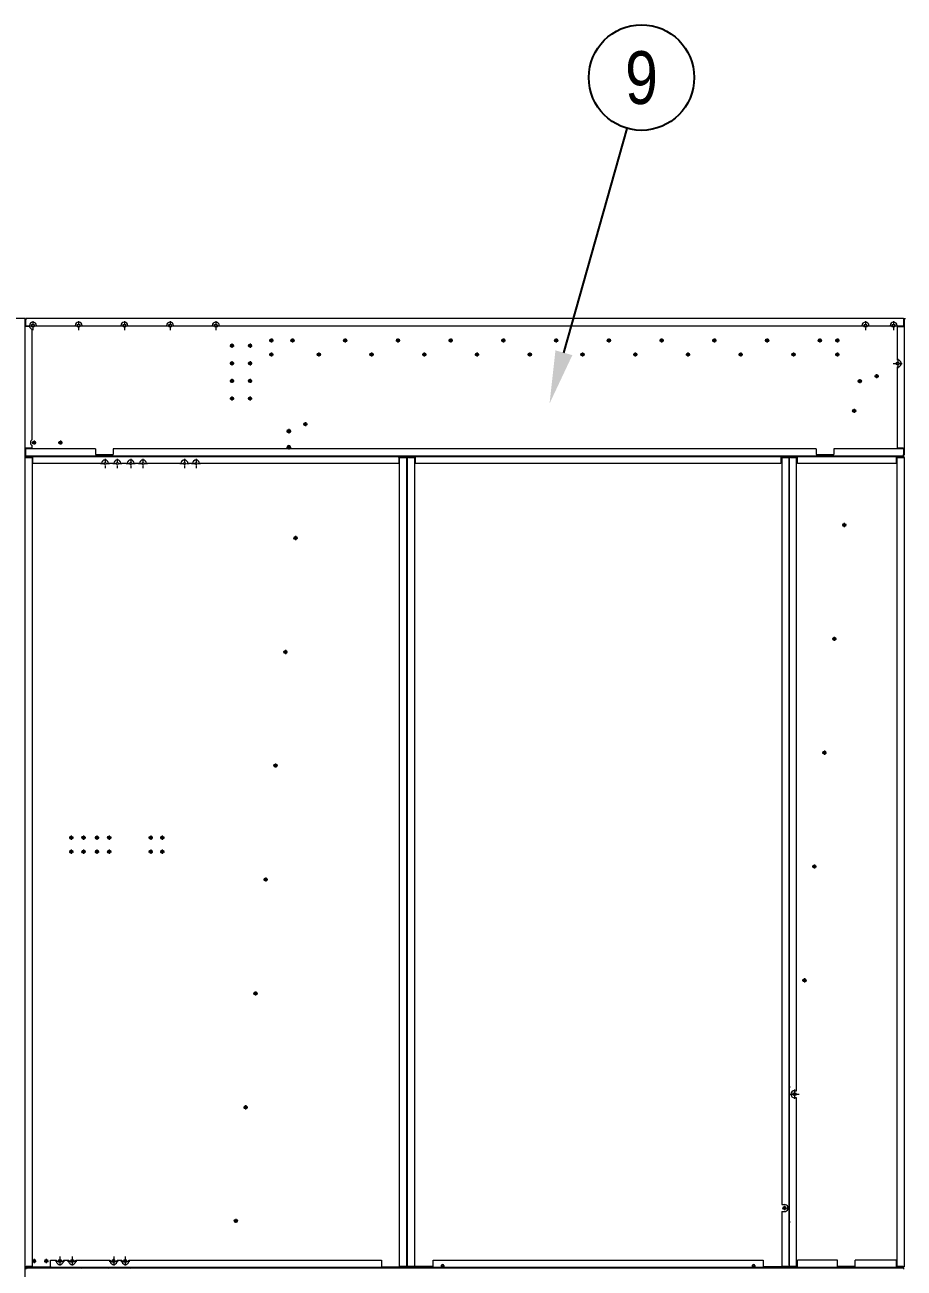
# Model space of a CAD drawing. Header units: millimetres. Extents: x -17070 to 42971, y -291348 to 40590.
# Drawn here: x 24155 to 26657, y 27877 to 31413 of the extents above; entities that cross this region are included whole.
import ezdxf
from ezdxf.enums import TextEntityAlignment as Align

# ---------------------------------------------------------------- set-up
doc = ezdxf.new("R2010")
doc.units = ezdxf.units.MM
doc.linetypes.add('DASHDOT', pattern=[18.5, 12, -3, 0.5, -3])
doc.layers.add('냉각탑_dim', color=1, linetype='Continuous')
doc.layers.add('냉각탑_text', color=3, linetype='Continuous')
doc.styles.get("Standard").update_dxf_attribs({"font": 'arial.ttf'})

# ---------------------------------------------------------------- blocks, each defined once
blk = doc.blocks.new('1')
at = {"color": 7, "lineweight": 20, "ltscale": 0.0425}
for p, q in [((24156.5, 30575.3), (24158.2, 30575.3)), ((24156.5, 30574.4), (24158.2, 30574.4)), ((26656.5, 30575.3), (26654.8, 30575.3)), ((26656.5, 30574.4), (26654.8, 30574.4)), ((24156.5, 30190.2), (24158.2, 30190.2)), ((24156.5, 30189.3), (24158.2, 30189.3)), ((26656.5, 30190.2), (26654.8, 30190.2)), ((26656.5, 30189.3), (26654.8, 30189.3))]:
    blk.add_line(p, q, dxfattribs=at)
at = {"color": 7, "lineweight": 20, "ltscale": 0.0225}
for p, q in [((24156.5, 30574.4), (24156.5, 30575.3)), ((26656.5, 30574.4), (26656.5, 30575.3)), ((24156.5, 30190.2), (24156.5, 30189.3)), ((24159.3, 30183.7), (24159.3, 30182.8)), ((25238.7, 30183.7), (25238.7, 30182.8)), ((25243.5, 30182.8), (25243.5, 30183.7)), ((26328.5, 30182.8), (26328.5, 30183.7)), ((26330.5, 30182.8), (26330.5, 30183.7)), ((26656.5, 30190.2), (26656.5, 30189.3)), ((26656.5, 30182.8), (26656.5, 30183.7)), ((24159.3, 27880.9), (24159.3, 27881.8)), ((25238.7, 27880.9), (25238.7, 27881.8)), ((25243.5, 27881.8), (25243.5, 27880.9)), ((26328.5, 27881.8), (26328.5, 27880.9)), ((26330.5, 27881.8), (26330.5, 27880.9)), ((26656.5, 27881.8), (26656.5, 27880.9))]:
    blk.add_line(p, q, dxfattribs=at)
at = {"color": 7, "lineweight": 20, "ltscale": 0.4775}
for p, q in [((24156.5, 30555.3), (24156.5, 30574.4)), ((26656.5, 30574.4), (26656.5, 30555.3)), ((24156.5, 30190.2), (24156.5, 30209.3)), ((26656.5, 30209.3), (26656.5, 30190.2))]:
    blk.add_line(p, q, dxfattribs=at)
at = {"color": 7, "lineweight": 20}
for p, q in [((24156.5, 30209.3), (24156.5, 30555.3)), ((26654.8, 30577.3), (24158.2, 30577.3)), ((24188.5, 30557.3), (24298.5, 30557.3)), ((24318.5, 30557.3), (24428.5, 30557.3)), ((24448.5, 30557.3), (24558.5, 30557.3)), ((24578.5, 30557.3), (24688.5, 30557.3)), ((24708.5, 30557.3), (26536.5, 30557.3)), ((26556.5, 30557.3), (26616.5, 30557.3)), ((26636.5, 30555.3), (26636.5, 30459.6)), ((26656.5, 30555.3), (26656.5, 30209.3)), ((24176.5, 30233.5), (24176.5, 30547.5)), ((26636.5, 30440), (26636.5, 30209.3)), ((24356.5, 30207.3), (24158.2, 30207.3)), ((26406.5, 30207.3), (24406.5, 30207.3)), ((26654.8, 30207.3), (26456.5, 30207.3)), ((24156.4, 30185.3), (24178.5, 30185.3)), ((24178.5, 30183.7), (24156.4, 30183.7)), ((24156.5, 27881.8), (24156.5, 30182.8)), ((24158.2, 30187.3), (26654.8, 30187.3)), ((24176.5, 30182.8), (24176.5, 27881.8)), ((24178.5, 30185.3), (25219.5, 30185.3)), ((24373.5, 30165.3), (24178.5, 30165.3)), ((24356.5, 30190.7), (24406.5, 30190.7)), ((24599.5, 30165.3), (24501.5, 30165.3)), ((25219.5, 30165.3), (24652.5, 30165.3)), ((25219.5, 30185.3), (25241.6, 30185.3)), ((25241.6, 30183.7), (25219.5, 30183.7)), ((25221.5, 27881.8), (25221.5, 30182.8)), ((25241.5, 30182.8), (25241.5, 27881.8)), ((25243.5, 27881.8), (25243.5, 30182.8)), ((25244.6, 30185.3), (26327.4, 30185.3)), ((25266.6, 30182.5), (25244.6, 30182.5)), ((25263.5, 30182.8), (25263.5, 27881.8)), ((26305.4, 30165.3), (25266.6, 30165.3)), ((26305.4, 30182.5), (26327.4, 30182.5)), ((26308.5, 30182.8), (26308.5, 28058)), ((26328.5, 30182.8), (26328.5, 27881.8)), ((26330.5, 27881.8), (26330.5, 30182.8)), ((26331.6, 30185.3), (26655.4, 30185.3)), ((26353.6, 30182.5), (26331.6, 30182.5)), ((26350.5, 28381.7), (26350.5, 30182.8)), ((26633.4, 30165.3), (26353.6, 30165.3)), ((26406.5, 30190.7), (26456.5, 30190.7)), ((26633.4, 30182.5), (26655.4, 30182.5)), ((26636.5, 27881.8), (26636.5, 30182.8)), ((26656.5, 30182.8), (26656.5, 27881.8)), ((26330.5, 28394.8), (26328.5, 28371.9)), ((26350.5, 27881.8), (26350.5, 28361.7)), ((26308.5, 28038), (26308.5, 27881.8)), ((26330.5, 28010.4), (26328.5, 27987.5)), ((24300, 27899.3), (24398.4, 27899.3)), ((24451, 27899.3), (25169.6, 27899.3)), ((25316.6, 27899.3), (26255.4, 27899.3)), ((26467.4, 27899.3), (26353.6, 27899.3)), ((26633.4, 27899.3), (26517.4, 27899.3)), ((24156.4, 27880.9), (24228.4, 27880.9)), ((24228.4, 27879.3), (24156.4, 27879.3)), ((26654.8, 27877.3), (24158.2, 27877.3)), ((25169.6, 27879.3), (24228.4, 27879.3)), ((25169.6, 27880.9), (25241.6, 27880.9)), ((25241.6, 27879.3), (25169.6, 27879.3)), ((25316.6, 27882.1), (25244.6, 27882.1)), ((26327.4, 27879.3), (25244.6, 27879.3)), ((26255.4, 27882.1), (26327.4, 27882.1)), ((26353.6, 27882.1), (26331.6, 27882.1)), ((26655.4, 27879.3), (26331.6, 27879.3)), ((26517.4, 27882.1), (26467.4, 27882.1)), ((26633.4, 27882.1), (26655.4, 27882.1))]:
    blk.add_line(p, q, dxfattribs=at)
at = {"color": 7, "lineweight": 20, "ltscale": 0.085}
for p, q in [((24159.9, 30555.3), (24156.5, 30555.3)), ((24158.2, 30577.3), (24158.2, 30573.9)), ((26653.1, 30555.3), (26656.5, 30555.3)), ((26654.8, 30577.3), (26654.8, 30573.9)), ((24159.9, 30209.3), (24156.5, 30209.3)), ((26653.1, 30209.3), (26656.5, 30209.3)), ((24158.2, 30187.3), (24158.2, 30190.7)), ((26654.8, 30187.3), (26654.8, 30190.7)), ((24158.2, 27877.3), (24158.2, 27873.9)), ((26654.8, 27877.3), (26654.8, 27873.9))]:
    blk.add_line(p, q, dxfattribs=at)
at = {"color": 7, "lineweight": 20, "ltscale": 0.00769}
for p, q in [((24156.5, 30555.3), (24156.8, 30555.3)), ((26656.5, 30555.3), (26656.2, 30555.3))]:
    blk.add_line(p, q, dxfattribs=at)
at = {"color": 7, "lineweight": 20, "ltscale": 0.014477}
blk.add_line((24158.2, 30576.2), (24157.9, 30576.6), dxfattribs=at)
at = {"color": 7, "lineweight": 20, "ltscale": 0.415}
for p, q in [((24158.2, 30557.3), (24158.2, 30573.9)), ((26636.5, 30555.3), (26653.1, 30555.3)), ((26654.8, 30573.9), (26654.8, 30557.3)), ((24158.2, 30190.7), (24158.2, 30207.3)), ((24176.5, 30209.3), (24159.9, 30209.3)), ((24356.5, 30207.3), (24356.5, 30190.7)), ((24406.5, 30207.3), (24406.5, 30190.7)), ((26406.5, 30207.3), (26406.5, 30190.7)), ((26456.5, 30207.3), (26456.5, 30190.7)), ((26653.1, 30209.3), (26636.5, 30209.3)), ((26654.8, 30207.3), (26654.8, 30190.7))]:
    blk.add_line(p, q, dxfattribs=at)
at = {"color": 7, "lineweight": 20, "ltscale": 0.2575}
blk.add_line((24158.2, 30557.3), (24168.5, 30557.3), dxfattribs=at)
at = {"color": 7, "lineweight": 20, "ltscale": 0.05}
for p, q in [((24158.5, 30557.3), (24158.5, 30555.3)), ((26654.5, 30555.3), (26654.5, 30557.3)), ((24156.5, 30209.3), (24158.5, 30209.3)), ((24158.5, 30209.3), (24158.5, 30207.3)), ((26656.5, 30209.3), (26654.5, 30209.3)), ((26654.5, 30207.3), (26654.5, 30209.3)), ((24161.9, 27879.3), (24161.9, 27877.3)), ((24315.3, 27879.3), (24315.3, 27877.3)), ((24455.9, 27879.3), (24455.9, 27877.3)), ((24506, 27877.3), (24506, 27879.3)), ((24595.1, 27877.3), (24595.1, 27879.3))]:
    blk.add_line(p, q, dxfattribs=at)
at = {"color": 7, "lineweight": 20, "ltscale": 0.220051}
blk.add_line((24168.7, 30555.3), (24159.9, 30555.3), dxfattribs=at)
at = {"color": 7, "linetype": 'DASHDOT', "lineweight": 20}
for p, q in [((24165.5, 30557.3), (24191.5, 30557.3)), ((24178.5, 30570.3), (24178.5, 30544.3)), ((24295.5, 30557.3), (24321.5, 30557.3)), ((24308.5, 30570.3), (24308.5, 30544.3)), ((24425.5, 30557.3), (24451.5, 30557.3)), ((24438.5, 30570.3), (24438.5, 30544.3)), ((24555.5, 30557.3), (24581.5, 30557.3)), ((24568.5, 30570.3), (24568.5, 30544.3)), ((24685.5, 30557.3), (24711.5, 30557.3)), ((24698.5, 30570.3), (24698.5, 30544.3)), ((26533.5, 30557.3), (26559.5, 30557.3)), ((26546.5, 30570.3), (26546.5, 30544.3)), ((26613.5, 30557.3), (26639.5, 30557.3)), ((26626.5, 30570.3), (26626.5, 30544.3)), ((26625.3, 30449.8), (26651.3, 30449.8)), ((26638.3, 30462.8), (26638.3, 30436.8)), ((24370.5, 30165.3), (24396.5, 30165.3)), ((24383.5, 30178.3), (24383.5, 30152.3)), ((24405.5, 30165.3), (24431.5, 30165.3)), ((24418.5, 30178.3), (24418.5, 30152.3)), ((24443.5, 30165.3), (24469.5, 30165.3)), ((24456.5, 30178.3), (24456.5, 30152.3)), ((24478.5, 30165.3), (24504.5, 30165.3)), ((24491.5, 30178.3), (24491.5, 30152.3)), ((24596.5, 30165.3), (24622.5, 30165.3)), ((24609.5, 30178.3), (24609.5, 30152.3)), ((24629.5, 30165.3), (24655.5, 30165.3)), ((24642.5, 30178.3), (24642.5, 30152.3)), ((26331.6, 28371.7), (26357.6, 28371.7)), ((26344.6, 28384.7), (26344.6, 28358.7)), ((24242.2, 27897.3), (24268.2, 27897.3)), ((24255.2, 27910.3), (24255.2, 27884.3)), ((24277.2, 27897.3), (24303.2, 27897.3)), ((24290.2, 27910.3), (24290.2, 27884.3)), ((24395.2, 27897.3), (24421.2, 27897.3)), ((24408.2, 27910.3), (24408.2, 27884.3)), ((24428.2, 27897.3), (24454.2, 27897.3)), ((24441.2, 27910.3), (24441.2, 27884.3))]:
    blk.add_line(p, q, dxfattribs=at)
at = {"color": 7, "lineweight": 20, "ltscale": 0.4575}
blk.add_line((26636.5, 30557.3), (26654.8, 30557.3), dxfattribs=at)
at = {"color": 7, "lineweight": 20, "ltscale": 0.132499}
blk.add_line((26654.8, 30577.3), (26660.1, 30577.3), dxfattribs=at)
at = {"color": 7, "linetype": 'DASHDOT', "lineweight": 20, "ltscale": 0.2925}
for p, q in [((24850.8, 30515.3), (24862.5, 30515.3)), ((24910.8, 30515.3), (24922.5, 30515.3)), ((25060.8, 30515.3), (25072.5, 30515.3)), ((25210.8, 30515.3), (25222.5, 30515.3)), ((25360.8, 30515.3), (25372.5, 30515.3)), ((25510.8, 30515.3), (25522.5, 30515.3)), ((25660.8, 30515.3), (25672.5, 30515.3)), ((25810.8, 30515.3), (25822.5, 30515.3)), ((25960.8, 30515.3), (25972.5, 30515.3)), ((26110.8, 30515.3), (26122.5, 30515.3)), ((26260.8, 30515.3), (26272.5, 30515.3)), ((26410.8, 30515.3), (26422.5, 30515.3)), ((24738.7, 30500.3), (24750.4, 30500.3)), ((24790.2, 30500.3), (24801.9, 30500.3)), ((24738.7, 30450.3), (24750.4, 30450.3)), ((24790.2, 30450.3), (24801.9, 30450.3)), ((24850.8, 30475.3), (24862.5, 30475.3)), ((24985.8, 30475.3), (24997.5, 30475.3)), ((25135.8, 30475.3), (25147.5, 30475.3)), ((25285.8, 30475.3), (25297.5, 30475.3)), ((25435.8, 30475.3), (25447.5, 30475.3)), ((25585.8, 30475.3), (25597.5, 30475.3)), ((25735.8, 30475.3), (25747.5, 30475.3)), ((25885.8, 30475.3), (25897.5, 30475.3)), ((26035.8, 30475.3), (26047.5, 30475.3)), ((26185.8, 30475.3), (26197.5, 30475.3)), ((26335.8, 30475.3), (26347.5, 30475.3)), ((24738.7, 30400.3), (24750.4, 30400.3)), ((24790.2, 30400.3), (24801.9, 30400.3)), ((24738.7, 30350.3), (24750.4, 30350.3)), ((24790.2, 30350.3), (24801.9, 30350.3)), ((24947.7, 30277.3), (24959.4, 30277.3)), ((24919.7, 29953.3), (24931.4, 29953.3)), ((24890.7, 29629.3), (24902.4, 29629.3)), ((26423.7, 29343), (26435.4, 29343)), ((24862.7, 29306.3), (24874.4, 29306.3)), ((24389.7, 29101.3), (24401.4, 29101.3)), ((24507.7, 29101.3), (24519.4, 29101.3)), ((24540.7, 29101.3), (24552.4, 29101.3)), ((24389.7, 29061.3), (24401.4, 29061.3)), ((24507.7, 29061.3), (24519.4, 29061.3)), ((24540.7, 29061.3), (24552.4, 29061.3)), ((26395.4, 29019.3), (26407.1, 29019.3)), ((24834.7, 28982.3), (24846.4, 28982.3)), ((26367.1, 28695.5), (26378.8, 28695.5)), ((24805.7, 28658.3), (24817.4, 28658.3)), ((24777.7, 28334.3), (24789.4, 28334.3)), ((26310.4, 28048), (26322.1, 28048)), ((26316.3, 28053.8), (26316.3, 28042.1)), ((24749.7, 28011.3), (24761.4, 28011.3)), ((24755.5, 28017.2), (24755.5, 28005.5)), ((24181.5, 27903.2), (24181.5, 27891.5)), ((24216.5, 27903.2), (24216.5, 27891.5)), ((24401.9, 27897.3), (24413.6, 27897.3)), ((24407.7, 27903.2), (24407.7, 27891.5)), ((24434.9, 27897.3), (24446.6, 27897.3)), ((24440.7, 27903.2), (24440.7, 27891.5))]:
    blk.add_line(p, q, dxfattribs=at)
at = {"color": 7, "linetype": 'DASHDOT', "lineweight": 20, "ltscale": 0.195}
for p, q in [((24852.6, 30515.3), (24860.4, 30515.3)), ((24912.6, 30515.3), (24920.4, 30515.3)), ((25062.6, 30515.3), (25070.4, 30515.3)), ((25212.6, 30515.3), (25220.4, 30515.3)), ((25362.6, 30515.3), (25370.4, 30515.3)), ((25512.6, 30515.3), (25520.4, 30515.3)), ((25662.6, 30515.3), (25670.4, 30515.3)), ((25812.6, 30515.3), (25820.4, 30515.3)), ((25962.6, 30515.3), (25970.4, 30515.3)), ((26112.6, 30515.3), (26120.4, 30515.3)), ((26262.6, 30515.3), (26270.4, 30515.3)), ((26412.6, 30515.3), (26420.4, 30515.3)), ((24852.6, 30475.3), (24860.4, 30475.3)), ((24987.6, 30475.3), (24995.4, 30475.3)), ((25137.6, 30475.3), (25145.4, 30475.3)), ((25287.6, 30475.3), (25295.4, 30475.3)), ((25437.6, 30475.3), (25445.4, 30475.3)), ((25587.6, 30475.3), (25595.4, 30475.3)), ((25737.6, 30475.3), (25745.4, 30475.3)), ((25887.6, 30475.3), (25895.4, 30475.3)), ((26037.6, 30475.3), (26045.4, 30475.3)), ((26187.6, 30475.3), (26195.4, 30475.3)), ((26337.6, 30475.3), (26345.4, 30475.3)), ((24949.6, 30278.2), (24957.4, 30278.2)), ((24921.3, 29954.4), (24929.1, 29954.4)), ((24921.3, 29953.6), (24929.1, 29953.6)), ((24893, 29630.7), (24900.8, 29630.7)), ((24893, 29629.8), (24900.8, 29629.8)), ((26425.7, 29343.9), (26433.5, 29343.9)), ((26425.7, 29343), (26433.5, 29343)), ((24391.8, 29101.3), (24399.6, 29101.3)), ((24509.2, 29101.3), (24517, 29101.3)), ((24391.4, 29061.3), (24399.2, 29061.3)), ((24508.9, 29061.3), (24516.7, 29061.3)), ((24541.9, 29061.3), (24549.7, 29061.3)), ((26397.3, 29020.1), (26405.1, 29020.1)), ((26397.3, 29019.3), (26405.1, 29019.3)), ((24836.3, 28983.1), (24844.1, 28983.1)), ((24836.3, 28982.3), (24844.1, 28982.3)), ((26369, 28696.4), (26376.8, 28696.4)), ((26369, 28695.5), (26376.8, 28695.5)), ((24808, 28659.4), (24815.8, 28659.4)), ((24808, 28658.5), (24815.8, 28658.5)), ((26340.7, 28372.6), (26348.5, 28372.6)), ((26340.7, 28371.7), (26348.5, 28371.7)), ((24779.7, 28335.6), (24787.5, 28335.6)), ((24779.7, 28334.7), (24787.5, 28334.7)), ((26312.4, 28048.9), (26320.2, 28048.9)), ((26316.3, 28052.8), (26316.3, 28045)), ((24751.4, 28011.9), (24759.2, 28011.9)), ((24751.4, 28011), (24759.2, 28011)), ((24755.3, 28015.8), (24755.3, 28007.1)), ((24181.9, 27901.2), (24181.9, 27893.4)), ((24216.9, 27901.2), (24216.9, 27893.4)), ((24255.3, 27901.2), (24255.3, 27893.4)), ((24290.3, 27901.2), (24290.3, 27893.4)), ((24407.7, 27901.2), (24407.7, 27893.4)), ((24437, 27897.3), (24444.8, 27897.3)), ((24440.9, 27901.2), (24440.9, 27893.4))]:
    blk.add_line(p, q, dxfattribs=at)
at = {"color": 7, "linetype": 'DASHDOT', "lineweight": 20, "ltscale": 0.194995}
for p, q in [((24856.5, 30519.2), (24856.5, 30511.4)), ((24916.5, 30519.2), (24916.5, 30511.4)), ((25066.5, 30519.2), (25066.5, 30511.4)), ((25216.5, 30519.2), (25216.5, 30511.4)), ((25366.5, 30519.2), (25366.5, 30511.4)), ((25516.5, 30519.2), (25516.5, 30511.4)), ((25666.5, 30519.2), (25666.5, 30511.4)), ((25816.5, 30519.2), (25816.5, 30511.4)), ((25966.5, 30519.2), (25966.5, 30511.4)), ((26116.5, 30519.2), (26116.5, 30511.4)), ((26266.5, 30519.2), (26266.5, 30511.4)), ((26416.5, 30519.2), (26416.5, 30511.4)), ((26466.5, 30519.2), (26466.5, 30511.4)), ((24856.5, 30479.2), (24856.5, 30471.4)), ((24991.5, 30479.2), (24991.5, 30471.4)), ((25141.5, 30479.2), (25141.5, 30471.4)), ((25291.5, 30479.2), (25291.5, 30471.4)), ((25441.5, 30479.2), (25441.5, 30471.4)), ((25591.5, 30479.2), (25591.5, 30471.4)), ((25741.5, 30479.2), (25741.5, 30471.4)), ((25891.5, 30479.2), (25891.5, 30471.4)), ((26041.5, 30479.2), (26041.5, 30471.4)), ((26191.5, 30479.2), (26191.5, 30471.4)), ((26341.5, 30479.2), (26341.5, 30471.4)), ((26466.5, 30479.2), (26466.5, 30471.4)), ((26514.5, 30318.2), (26514.5, 30310.4)), ((26486.2, 29995.3), (26486.2, 29987.5)), ((24925.2, 29958.3), (24925.2, 29950.5)), ((26429.6, 29346.9), (26429.6, 29339.1))]:
    blk.add_line(p, q, dxfattribs=at)
at = {"color": 7, "linetype": 'DASHDOT', "lineweight": 20, "ltscale": 0.292499}
for p, q in [((24856.7, 30521.2), (24856.7, 30509.5)), ((24916.7, 30521.2), (24916.7, 30509.5)), ((25066.7, 30521.2), (25066.7, 30509.5)), ((25216.7, 30521.2), (25216.7, 30509.5)), ((25366.7, 30521.2), (25366.7, 30509.5)), ((25516.7, 30521.2), (25516.7, 30509.5)), ((25666.7, 30521.2), (25666.7, 30509.5)), ((25816.7, 30521.2), (25816.7, 30509.5)), ((25966.7, 30521.2), (25966.7, 30509.5)), ((26116.7, 30521.2), (26116.7, 30509.5)), ((26266.7, 30521.2), (26266.7, 30509.5)), ((26416.7, 30521.2), (26416.7, 30509.5)), ((26466.7, 30521.2), (26466.7, 30509.5)), ((24856.7, 30481.2), (24856.7, 30469.5)), ((24991.7, 30481.2), (24991.7, 30469.5)), ((25141.7, 30481.2), (25141.7, 30469.5)), ((25291.7, 30481.2), (25291.7, 30469.5)), ((25441.7, 30481.2), (25441.7, 30469.5)), ((25591.7, 30481.2), (25591.7, 30469.5)), ((25741.7, 30481.2), (25741.7, 30469.5)), ((25891.7, 30481.2), (25891.7, 30469.5)), ((26041.7, 30481.2), (26041.7, 30469.5)), ((26191.7, 30481.2), (26191.7, 30469.5)), ((26341.7, 30481.2), (26341.7, 30469.5)), ((26466.7, 30481.2), (26466.7, 30469.5)), ((26578.3, 30419.6), (26578.3, 30407.9)), ((26530.3, 30405.5), (26530.3, 30393.8)), ((26514.5, 30321), (26514.5, 30309.3)), ((24175.7, 30224.8), (24187.4, 30224.8)), ((24250.7, 30224.8), (24262.4, 30224.8)), ((26486.2, 29996.4), (26486.2, 29984.7)), ((26452, 29666.8), (26463.7, 29666.8)), ((26457.9, 29672.6), (26457.9, 29660.9)), ((26429.6, 29348.9), (26429.6, 29337.2)), ((24868.5, 29312.2), (24868.5, 29300.5)), ((24281.7, 29101.3), (24293.4, 29101.3)), ((24287.5, 29107.2), (24287.5, 29095.5)), ((24316.7, 29101.3), (24328.4, 29101.3)), ((24322.5, 29107.2), (24322.5, 29095.5)), ((24354.7, 29101.3), (24366.4, 29101.3)), ((24360.5, 29107.2), (24360.5, 29095.5)), ((24395.5, 29107.2), (24395.5, 29095.5)), ((24513.5, 29107.2), (24513.5, 29095.5)), ((24546.5, 29107.2), (24546.5, 29095.5)), ((24287.5, 29067.2), (24287.5, 29055.5)), ((24322.5, 29067.2), (24322.5, 29055.5)), ((24360.5, 29067.2), (24360.5, 29055.5)), ((24395.5, 29067.2), (24395.5, 29055.5)), ((24513.5, 29067.2), (24513.5, 29055.5)), ((24546.5, 29067.2), (24546.5, 29055.5)), ((24281.7, 29061.3), (24293.4, 29061.3)), ((24316.7, 29061.3), (24328.4, 29061.3)), ((24354.7, 29061.3), (24366.4, 29061.3)), ((24840.5, 28988.2), (24840.5, 28976.5)), ((24811.5, 28664.2), (24811.5, 28652.5)), ((24783.5, 28340.2), (24783.5, 28328.5)), ((24175.7, 27897.3), (24187.4, 27897.3)), ((24210.7, 27897.3), (24222.4, 27897.3))]:
    blk.add_line(p, q, dxfattribs=at)
at = {"color": 7, "linetype": 'DASHDOT', "lineweight": 20, "ltscale": 0.292502}
for p, q in [((26460.8, 30515.3), (26472.5, 30515.3)), ((26460.8, 30475.3), (26472.5, 30475.3)), ((26572.4, 30413.8), (26584.1, 30413.8)), ((26524.5, 30399.6), (26536.2, 30399.6)), ((26508.7, 30315.2), (26520.4, 30315.2)), ((26480.4, 29990.6), (26492.1, 29990.6)), ((26401.2, 29025.1), (26401.2, 29013.4)), ((26372.9, 28701.4), (26372.9, 28689.7))]:
    blk.add_line(p, q, dxfattribs=at)
at = {"color": 7, "linetype": 'DASHDOT', "lineweight": 20, "ltscale": 0.195001}
for p, q in [((26462.6, 30515.3), (26470.4, 30515.3)), ((26462.6, 30475.3), (26470.4, 30475.3)), ((26510.6, 30314.3), (26518.4, 30314.3)), ((24953.5, 30282.1), (24953.5, 30274.3)), ((26486.2, 29994.5), (26486.2, 29986.7)), ((24925.2, 29957.5), (24925.2, 29949.7)), ((26454, 29667.7), (26461.8, 29667.7)), ((26454, 29666.8), (26461.8, 29666.8)), ((26457.9, 29671.6), (26457.9, 29662.9)), ((24896.9, 29634.6), (24896.9, 29625.9)), ((26429.6, 29347.8), (26429.6, 29340)), ((24864.7, 29306.9), (24872.5, 29306.9)), ((24864.7, 29306), (24872.5, 29306)), ((24868.6, 29309.9), (24868.6, 29302.1)), ((24283.4, 29101.3), (24291.2, 29101.3)), ((24287.3, 29105.2), (24287.3, 29097.4)), ((24318.4, 29101.3), (24326.2, 29101.3)), ((24322.3, 29105.2), (24322.3, 29097.4)), ((24356.8, 29101.3), (24364.6, 29101.3)), ((24360.7, 29105.2), (24360.7, 29097.4)), ((24395.7, 29105.2), (24395.7, 29097.4)), ((24513.1, 29105.2), (24513.1, 29097.4)), ((24542.4, 29101.3), (24550.2, 29101.3)), ((24546.3, 29105.2), (24546.3, 29097.4)), ((24286.9, 29065.2), (24286.9, 29057.4)), ((24321.9, 29065.2), (24321.9, 29057.4)), ((24360.3, 29065.2), (24360.3, 29057.4)), ((24395.3, 29065.2), (24395.3, 29057.4)), ((24512.8, 29065.2), (24512.8, 29057.4)), ((24545.8, 29065.2), (24545.8, 29057.4)), ((24283, 29061.3), (24290.8, 29061.3)), ((24318, 29061.3), (24325.8, 29061.3)), ((26401.2, 29023.2), (26401.2, 29015.4)), ((24840.2, 28986.2), (24840.2, 28978.4)), ((26372.9, 28700.3), (26372.9, 28692.5)), ((24811.9, 28663.3), (24811.9, 28655.5)), ((26344.6, 28376.5), (26344.6, 28368.7)), ((24783.6, 28339.5), (24783.6, 28331.7)), ((24178, 27897.3), (24185.8, 27897.3)), ((24213, 27897.3), (24220.8, 27897.3)), ((24403.8, 27897.3), (24411.6, 27897.3))]:
    blk.add_line(p, q, dxfattribs=at)
at = {"color": 7, "linetype": 'DASHDOT', "lineweight": 20, "ltscale": 0.292505}
for p, q in [((24744.5, 30506.2), (24744.5, 30494.5)), ((24796, 30506.2), (24796, 30494.5)), ((24744.5, 30456.2), (24744.5, 30444.5)), ((24796, 30456.2), (24796, 30444.5)), ((24744.5, 30406.2), (24744.5, 30394.5)), ((24796, 30406.2), (24796, 30394.5)), ((24744.5, 30356.2), (24744.5, 30344.5)), ((24796, 30356.2), (24796, 30344.5)), ((24953.5, 30283.2), (24953.5, 30271.5)), ((24181.5, 30230.7), (24181.5, 30219)), ((24256.5, 30230.7), (24256.5, 30219)), ((24925.5, 29959.2), (24925.5, 29947.5)), ((24896.5, 29635.2), (24896.5, 29623.5))]:
    blk.add_line(p, q, dxfattribs=at)
at = {"color": 7, "linetype": 'DASHDOT', "lineweight": 20, "ltscale": 0.325}
for p, q in [((24900, 30257.3), (24913, 30257.3)), ((24906.5, 30263.8), (24906.5, 30250.8)), ((24900, 30211.3), (24913, 30211.3)), ((24906.5, 30217.8), (24906.5, 30204.8))]:
    blk.add_line(p, q, dxfattribs=at)
at = {"color": 7, "lineweight": 20, "ltscale": 6.28196e-05}
blk.add_line((24911.5, 30257.3), (24911.5, 30257.3), dxfattribs=at)
at = {"color": 7, "lineweight": 20, "ltscale": 0.170995}
blk.add_line((24176.5, 30209.3), (24176.5, 30216.2), dxfattribs=at)
at = {"color": 7, "lineweight": 20, "ltscale": 6.28061e-05}
blk.add_line((24911.5, 30211.3), (24911.5, 30211.3), dxfattribs=at)
at = {"color": 7, "lineweight": 20, "ltscale": 0.04}
for p, q in [((24156.4, 30185.3), (24156.4, 30183.7)), ((24178.5, 30185.3), (24178.5, 30183.7)), ((25241.6, 30185.3), (25241.6, 30183.7)), ((24156.4, 27879.3), (24156.4, 27880.9)), ((24228.4, 27879.3), (24228.4, 27880.9)), ((25241.6, 27879.3), (25241.6, 27880.9))]:
    blk.add_line(p, q, dxfattribs=at)
at = {"color": 7, "lineweight": 20, "ltscale": 0.07}
for p, q in [((24156.5, 30182.8), (24159.3, 30182.8)), ((24178.5, 30182.5), (24178.5, 30185.3)), ((25219.5, 30182.5), (25219.5, 30185.3)), ((25241.5, 30182.8), (25238.7, 30182.8)), ((25244.6, 30185.3), (25244.6, 30182.5)), ((26327.4, 30185.3), (26327.4, 30182.5)), ((26331.6, 30185.3), (26331.6, 30182.5)), ((26655.4, 30185.3), (26655.4, 30182.5)), ((24156.5, 27881.8), (24159.3, 27881.8)), ((24228.4, 27882.1), (24228.4, 27879.3)), ((25169.6, 27882.1), (25169.6, 27879.3)), ((25241.5, 27881.8), (25238.7, 27881.8)), ((25244.6, 27879.3), (25244.6, 27882.1)), ((26327.4, 27879.3), (26327.4, 27882.1)), ((26331.6, 27879.3), (26331.6, 27882.1)), ((26655.4, 27879.3), (26655.4, 27882.1))]:
    blk.add_line(p, q, dxfattribs=at)
at = {"color": 7, "lineweight": 20, "ltscale": 0.43}
for p, q in [((24159.3, 30182.8), (24176.5, 30182.8)), ((24178.5, 30165.3), (24178.5, 30182.5)), ((25219.5, 30182.5), (25219.5, 30165.3)), ((25221.5, 30182.8), (25238.7, 30182.8)), ((25246.3, 30182.8), (25263.5, 30182.8)), ((25266.6, 30165.3), (25266.6, 30182.5)), ((26305.4, 30182.5), (26305.4, 30165.3)), ((26308.5, 30182.8), (26325.7, 30182.8)), ((26333.3, 30182.8), (26350.5, 30182.8)), ((26353.6, 30165.3), (26353.6, 30182.5)), ((26633.4, 30182.5), (26633.4, 30165.3)), ((26636.5, 30182.8), (26653.7, 30182.8)), ((24228.4, 27882.1), (24228.4, 27899.3)), ((25169.6, 27899.3), (25169.6, 27882.1)), ((25316.6, 27882.1), (25316.6, 27899.3)), ((26255.4, 27899.3), (26255.4, 27882.1)), ((26353.6, 27882.1), (26353.6, 27899.3)), ((26467.4, 27882.1), (26467.4, 27899.3)), ((26517.4, 27882.1), (26517.4, 27899.3)), ((26633.4, 27899.3), (26633.4, 27882.1)), ((24176.5, 27881.8), (24159.3, 27881.8)), ((25238.7, 27881.8), (25221.5, 27881.8)), ((25263.5, 27881.8), (25246.3, 27881.8)), ((26325.7, 27881.8), (26308.5, 27881.8)), ((26350.5, 27881.8), (26333.3, 27881.8)), ((26653.7, 27881.8), (26636.5, 27881.8))]:
    blk.add_line(p, q, dxfattribs=at)
at = {"color": 7, "lineweight": 20, "ltscale": 0.375}
for p, q in [((24408.5, 30165.3), (24393.5, 30165.3)), ((24481.5, 30165.3), (24466.5, 30165.3))]:
    blk.add_line(p, q, dxfattribs=at)
at = {"color": 7, "lineweight": 20, "ltscale": 0.45}
blk.add_line((24446.5, 30165.3), (24428.5, 30165.3), dxfattribs=at)
at = {"color": 7, "lineweight": 20, "ltscale": 0.159239}
for p, q in [((24525.1, 30185.3), (24531.1, 30187.3)), ((24531.5, 30185.3), (24537.5, 30187.3))]:
    blk.add_line(p, q, dxfattribs=at)
at = {"color": 7, "lineweight": 20, "ltscale": 0.325}
blk.add_line((24632.5, 30165.3), (24619.5, 30165.3), dxfattribs=at)
at = {"color": 7, "lineweight": 20, "ltscale": 0.050163}
for p, q in [((24888.9, 30185.3), (24889.1, 30187.3)), ((24897.9, 30185.3), (24898.1, 30187.3)), ((24702.4, 27877.3), (24702.6, 27879.3)), ((24711.5, 27877.3), (24711.6, 27879.3))]:
    blk.add_line(p, q, dxfattribs=at)
at = {"color": 7, "lineweight": 20, "ltscale": 0.050223}
for p, q in [((24906.2, 30185.3), (24906.4, 30187.3)), ((24915.2, 30185.3), (24915.4, 30187.3)), ((24688.1, 27877.3), (24688.2, 27879.3)), ((24697.1, 27877.3), (24697.3, 27879.3))]:
    blk.add_line(p, q, dxfattribs=at)
at = {"color": 7, "lineweight": 20, "ltscale": 0.050191}
for p, q in [((24928, 30187.3), (24927.8, 30185.3)), ((24927.9, 30185.3), (24928.1, 30187.3)), ((24962.2, 30185.3), (24962.4, 30187.3)), ((25571.7, 30185.3), (25571.9, 30187.3)), ((25572.4, 30187.3), (25572.2, 30185.3)), ((25876.9, 30187.3), (25876.7, 30185.3)), ((25877.2, 30185.3), (25877.4, 30187.3)), ((26487.4, 30187.3), (26487.2, 30185.3)), ((26521, 30187.3), (26520.8, 30185.3)), ((24726.1, 27879.3), (24725.9, 27877.3)), ((24726, 27877.3), (24726.2, 27879.3)), ((24760.3, 27877.3), (24760.4, 27879.3)), ((25369.8, 27877.3), (25370, 27879.3)), ((25370.4, 27879.3), (25370.3, 27877.3)), ((25675, 27879.3), (25674.8, 27877.3)), ((25675.3, 27877.3), (25675.4, 27879.3)), ((25675.3, 27877.3), (25675.4, 27879.3)), ((26285.4, 27879.3), (26285.3, 27877.3)), ((26319.1, 27879.3), (26318.9, 27877.3))]:
    blk.add_line(p, q, dxfattribs=at)
at = {"color": 7, "lineweight": 20, "ltscale": 0.006929}
for p, q in [((25219.5, 30185.3), (25219.5, 30185)), ((25169.6, 27879.3), (25169.6, 27879.6))]:
    blk.add_line(p, q, dxfattribs=at)
at = {"color": 7, "lineweight": 20, "ltscale": 0.0275}
for p, q in [((25243.5, 30183.7), (25244.6, 30183.7)), ((25243.5, 30182.8), (25244.6, 30182.8)), ((26328.5, 30183.7), (26327.4, 30183.7)), ((26328.5, 30182.8), (26327.4, 30182.8)), ((26330.5, 30183.7), (26331.6, 30183.7)), ((26330.5, 30182.8), (26331.6, 30182.8)), ((26656.5, 30183.7), (26655.4, 30183.7)), ((26656.5, 30182.8), (26655.4, 30182.8)), ((25243.5, 27881.8), (25244.6, 27881.8)), ((25243.5, 27880.9), (25244.6, 27880.9)), ((26328.5, 27881.8), (26327.4, 27881.8)), ((26328.5, 27880.9), (26327.4, 27880.9)), ((26330.5, 27881.8), (26331.6, 27881.8)), ((26330.5, 27880.9), (26331.6, 27880.9)), ((26656.5, 27881.8), (26655.4, 27881.8)), ((26656.5, 27880.9), (26655.4, 27880.9))]:
    blk.add_line(p, q, dxfattribs=at)
at = {"color": 7, "linetype": 'DASHDOT', "lineweight": 20, "ltscale": 0.194998}
for p, q in [((26482.3, 29991.4), (26490.1, 29991.4)), ((26482.3, 29990.6), (26490.1, 29990.6)), ((24868.6, 29310.8), (24868.6, 29303)), ((24356.4, 29061.3), (24364.2, 29061.3)), ((26401.2, 29024), (26401.2, 29016.2)), ((24840.2, 28987), (24840.2, 28979.2)), ((26372.9, 28699.4), (26372.9, 28691.6)), ((24811.9, 28662.4), (24811.9, 28654.6)), ((26344.6, 28375.6), (26344.6, 28367.8)), ((24783.6, 28338.6), (24783.6, 28330.8)), ((24251.4, 27897.3), (24259.2, 27897.3)), ((24286.4, 27897.3), (24294.2, 27897.3))]:
    blk.add_line(p, q, dxfattribs=at)
at = {"color": 7, "lineweight": 20, "ltscale": 0.14875}
for p, q in [((26344.6, 28381.7), (26350.5, 28381.7)), ((26350.5, 28361.7), (26344.6, 28361.7))]:
    blk.add_line(p, q, dxfattribs=at)
at = {"color": 7, "lineweight": 20, "ltscale": 0.193018}
for p, q in [((26308.5, 28058), (26316.3, 28058)), ((26308.5, 28038), (26316.3, 28038))]:
    blk.add_line(p, q, dxfattribs=at)
at = {"color": 7, "lineweight": 20, "ltscale": 0.425051}
blk.add_line((24228.4, 27899.3), (24245.4, 27899.3), dxfattribs=at)
at = {"color": 7, "lineweight": 20, "ltscale": 0.385102}
blk.add_line((24265, 27899.3), (24280.4, 27899.3), dxfattribs=at)
at = {"color": 7, "lineweight": 20, "ltscale": 0.335102}
blk.add_line((24418, 27899.3), (24431.4, 27899.3), dxfattribs=at)
at = {"color": 7, "lineweight": 20, "ltscale": 0.01744}
blk.add_line((24158.5, 27881.8), (24158.4, 27881.1), dxfattribs=at)
at = {"color": 7, "lineweight": 20, "ltscale": 0.04985}
blk.add_line((24392.7, 27879.3), (24392.7, 27877.3), dxfattribs=at)
at = {"color": 7, "linetype": 'DASHDOT', "lineweight": 20, "ltscale": 0.26}
blk.add_line((25338.3, 27883.3), (25348.7, 27883.3), dxfattribs=at)
at = {"color": 7, "linetype": 'DASHDOT', "lineweight": 20, "ltscale": 0.260001}
for p, q in [((25343.5, 27888.5), (25343.5, 27878.1)), ((26223.3, 27883.3), (26233.7, 27883.3)), ((26228.5, 27888.5), (26228.5, 27878.1))]:
    blk.add_line(p, q, dxfattribs=at)
at = {"color": 0, "lineweight": 20}
blk.add_lwpolyline([(24156.5, 27377.3), (24156.5, 30577.3), (23156.5, 30577.3), (23156.5, 27377.3)], dxfattribs=at)
at = {"color": 7, "lineweight": 20}
for centre, radius in [((24178.5, 30557.3), 4.5), ((24178.5, 30557.3), 3), ((24308.5, 30557.3), 4.5), ((24308.5, 30557.3), 3), ((24438.5, 30557.3), 4.5), ((24438.5, 30557.3), 3), ((24568.5, 30557.3), 4.5), ((24568.5, 30557.3), 3), ((24698.5, 30557.3), 4.5), ((24698.5, 30557.3), 3), ((26546.5, 30557.3), 4.5), ((26546.5, 30557.3), 3), ((26626.5, 30557.3), 4.5), ((26626.5, 30557.3), 3), ((24856.7, 30515.3), 4.5), ((24856.5, 30515.3), 3), ((24916.7, 30515.3), 4.5), ((24916.5, 30515.3), 3), ((25066.7, 30515.3), 4.5), ((25066.5, 30515.3), 3), ((25216.7, 30515.3), 4.5), ((25216.5, 30515.3), 3), ((25366.7, 30515.3), 4.5), ((25366.5, 30515.3), 3), ((25516.7, 30515.3), 4.5), ((25516.5, 30515.3), 3), ((25666.7, 30515.3), 4.5), ((25666.5, 30515.3), 3), ((25816.7, 30515.3), 4.5), ((25816.5, 30515.3), 3), ((25966.7, 30515.3), 4.5), ((25966.5, 30515.3), 3), ((26116.7, 30515.3), 4.5), ((26116.5, 30515.3), 3), ((26266.7, 30515.3), 4.5), ((26266.5, 30515.3), 3), ((26416.7, 30515.3), 4.5), ((26416.5, 30515.3), 3), ((26466.7, 30515.3), 4.5), ((26466.5, 30515.3), 3), ((24744.5, 30500.3), 4.5), ((24744.5, 30500.3), 3), ((24796, 30500.3), 4.5), ((24796, 30500.3), 3), ((24856.7, 30475.3), 4.5), ((24856.5, 30475.3), 3), ((24991.7, 30475.3), 4.5), ((24991.5, 30475.3), 3), ((25141.7, 30475.3), 4.5), ((25141.5, 30475.3), 3), ((25291.7, 30475.3), 4.5), ((25291.5, 30475.3), 3), ((25441.7, 30475.3), 4.5), ((25441.5, 30475.3), 3), ((25591.7, 30475.3), 4.5), ((25591.5, 30475.3), 3), ((25741.7, 30475.3), 4.5), ((25741.5, 30475.3), 3), ((25891.7, 30475.3), 4.5), ((25891.5, 30475.3), 3), ((26041.7, 30475.3), 4.5), ((26041.5, 30475.3), 3), ((26191.7, 30475.3), 4.5), ((26191.5, 30475.3), 3), ((26341.7, 30475.3), 4.5), ((26341.5, 30475.3), 3), ((26466.7, 30475.3), 4.5), ((26466.5, 30475.3), 3), ((24744.5, 30450.3), 4.5), ((24744.5, 30450.3), 3), ((24796, 30450.3), 4.5), ((24796, 30450.3), 3), ((26638.3, 30449.8), 4.5), ((26638.3, 30449.8), 3), ((26578.3, 30413.8), 4.5), ((26578.3, 30413.8), 3), ((24744.5, 30400.3), 4.5), ((24744.5, 30400.3), 3), ((24796, 30400.3), 4.5), ((24796, 30400.3), 3), ((26530.3, 30399.6), 4.5), ((26530.3, 30399.6), 3), ((24744.5, 30350.3), 4.5), ((24744.5, 30350.3), 3), ((24796, 30350.3), 4.5), ((24796, 30350.3), 3), ((26514.5, 30315.2), 4.5), ((26514.5, 30314.3), 3), ((24953.5, 30277.3), 4.5), ((24953.5, 30277.3), 3), ((24906.5, 30257.3), 5), ((24906.5, 30257.3), 3.5), ((24181.5, 30224.8), 4.5), ((24181.5, 30224.8), 3), ((24256.5, 30224.8), 4.5), ((24256.5, 30224.8), 3), ((24906.5, 30211.3), 3.5), ((24383.5, 30165.3), 3), ((24418.5, 30165.3), 3), ((24456.5, 30165.3), 3), ((24491.5, 30165.3), 3), ((24609.5, 30165.3), 3), ((24642.5, 30165.3), 3), ((26486.2, 29990.6), 4.5), ((26486.2, 29990.6), 3), ((24925.5, 29953.3), 4.5), ((24925.2, 29953.6), 3), ((26457.9, 29666.8), 4.5), ((26457.9, 29666.8), 3), ((24896.5, 29629.3), 4.5), ((24896.9, 29629.8), 3), ((26429.6, 29343), 4.5), ((26429.6, 29343), 3), ((24868.5, 29306.3), 4.5), ((24868.6, 29306), 3), ((24287.5, 29101.3), 4.5), ((24287.3, 29101.3), 3), ((24322.5, 29101.3), 4.5), ((24322.3, 29101.3), 3), ((24360.5, 29101.3), 4.5), ((24360.7, 29101.3), 3), ((24395.5, 29101.3), 4.5), ((24395.7, 29101.3), 3), ((24513.5, 29101.3), 4.5), ((24513.1, 29101.3), 3), ((24546.5, 29101.3), 4.5), ((24546.3, 29101.3), 3), ((24287.5, 29061.3), 4.5), ((24286.9, 29061.3), 3), ((24322.5, 29061.3), 4.5), ((24321.9, 29061.3), 3), ((24360.5, 29061.3), 4.5), ((24360.3, 29061.3), 3), ((24395.5, 29061.3), 4.5), ((24395.3, 29061.3), 3), ((24513.5, 29061.3), 4.5), ((24512.8, 29061.3), 3), ((24546.5, 29061.3), 4.5), ((24545.8, 29061.3), 3), ((26401.2, 29019.3), 4.5), ((26401.2, 29019.3), 3), ((24840.5, 28982.3), 4.5), ((24840.2, 28982.3), 3), ((26372.9, 28695.5), 4.5), ((26372.9, 28695.5), 3), ((24811.5, 28658.3), 4.5), ((24811.9, 28658.5), 3), ((26344.6, 28371.7), 4.5), ((26344.6, 28371.7), 3), ((24783.5, 28334.3), 4.5), ((24783.6, 28334.7), 3), ((26316.3, 28048), 4.5), ((26316.3, 28048), 3), ((24755.5, 28011.3), 4.5), ((24755.3, 28011), 3), ((24181.5, 27897.3), 4.5), ((24181.9, 27897.3), 3), ((24216.5, 27897.3), 4.5), ((24216.9, 27897.3), 3), ((24255.2, 27897.3), 4.5), ((24255.3, 27897.3), 3), ((24290.2, 27897.3), 4.5), ((24290.3, 27897.3), 3), ((24407.7, 27897.3), 4.5), ((24407.7, 27897.3), 3), ((24440.7, 27897.3), 4.5), ((24440.9, 27897.3), 3)]:
    blk.add_circle(centre, radius, dxfattribs=at)
for centre, radius, start, end in [((24159.9, 30573.9), 3.4, 179.7605, 180), ((24159.9, 30573.9), 3.4, 120, 155.6842), ((24178.5, 30557.3), 10, 0, 180), ((24178.5, 30557.3), 10, 191.5372, 258.463), ((24308.5, 30557.3), 10, 0, 180), ((24438.5, 30557.3), 10, 0, 180), ((24568.5, 30557.3), 10, 0, 180), ((24698.5, 30557.3), 10, 0, 180), ((26546.5, 30557.3), 10, 0, 180), ((26626.5, 30557.3), 10, 0, 180), ((24159.9, 30540.7), 3.4, 180, 180.2356), ((26638.3, 30449.8), 10, 259.808, 100.192), ((26514.5, 30315.2), 3, 188.3602, 351.6398), ((24953.5, 30278.2), 3, 188.3602, 351.6398), ((24159.9, 30258.9), 3.4, 179.7581, 180), ((24181.5, 30224.8), 10, 120, 240), ((24906.5, 30211.3), 5, 306.8703, 233.1297), ((24159.9, 30190.7), 3.4, 180, 180.2457), ((24159.9, 30190.7), 3.4, 204.3156, 240), ((24159.9, 30190.7), 3.4, 269.7512, 270), ((24278.1, 30190.7), 3.4, 270, 270.2488), ((24383.5, 30165.3), 10, 0, 180), ((24418.5, 30165.3), 10, 0, 180), ((24456.5, 30165.3), 10, 0, 180), ((24456.9, 30165.3), 3, 93.8112, 266.188), ((24491.5, 30165.3), 10, 0, 180), ((24491.9, 30165.3), 3, 93.8112, 266.188), ((24609.5, 30165.3), 10, 0, 180), ((24609.4, 30165.3), 3, 271.1327, 88.8698), ((24642.5, 30165.3), 10, 0, 180), ((24642.4, 30165.3), 3, 271.1327, 88.8698), ((26486.2, 29991.4), 3, 188.3602, 351.6398), ((24925.2, 29954.4), 3, 188.3602, 351.6398), ((26457.9, 29667.7), 3, 188.3602, 351.6398), ((24896.9, 29630.7), 3, 188.3602, 351.6398), ((26429.6, 29343.9), 3, 188.3602, 351.6398), ((24868.6, 29306.9), 3, 188.3602, 351.6398), ((26401.2, 29020.1), 3, 188.3602, 351.6398), ((24840.2, 28983.1), 3, 188.3602, 351.6398), ((26372.9, 28696.4), 3, 188.3602, 351.6398), ((24811.9, 28659.4), 3, 188.3602, 351.6398), ((26344.6, 28371.7), 10, 90, 270), ((26344.6, 28372.6), 3, 188.3602, 351.6398), ((24783.6, 28335.6), 3, 188.3602, 351.6398), ((26316.3, 28048.9), 3, 188.3602, 351.6398), ((26316.3, 28048), 10, 18.5715, 90), ((26316.3, 28048), 10, 270, 341.4285), ((26303.1, 28048), 22.8, 351.9761, 8.0239), ((26316.3, 28048), 10, 341.4285, 18.5713), ((24755.3, 28011.9), 3, 188.3602, 351.6398), ((24255.2, 27897.3), 10, 168.463, 11.537), ((24290.2, 27897.3), 10, 168.463, 11.537), ((24408.2, 27897.3), 10, 168.463, 11.537), ((24441.2, 27897.3), 10, 168.463, 11.537), ((24161.9, 27880.8), 3.5, 175, 178.3622), ((24161.9, 27880.8), 3.5, 205.3763, 269.7545), ((24315.4, 27880.8), 3.5, 270.2455, 334.6237), ((24392.7, 27880.8), 3.5, 205.3763, 269.7545), ((24456, 27880.8), 3.5, 270.2455, 334.6237), ((24550.5, 27888.3), 47.5, 190.9104, 193.3757), ((24550.5, 27888.3), 47.5, 346.627, 349.0896), ((25343.5, 27883.3), 4, 342.5424, 197.4576), ((26228.5, 27883.3), 4, 342.5424, 197.4576)]:
    blk.add_arc(centre, radius, start, end, dxfattribs=at)
for points, knots in [([(25343.5, 27880.1), (25343, 27880.1), (25342.4, 27880.2), (25341.8, 27880.3), (25341, 27880.4), (25340.5, 27880.9), (25340.3, 27881), (25340.1, 27881.3), (25339.9, 27881.6), (25339.8, 27881.8), (25339.8, 27881.9), (25339.7, 27882.1)], [0, 0, 0, 0, 0, 0, 5.743552, 5.743552, 5.743552, 7.655626, 7.655626, 7.655626, 9.572404, 9.572404, 9.572404, 9.572404, 9.572404, 9.572404]), ([(25343.5, 27881.3), (25343.1, 27881.3), (25342.8, 27881.3), (25342.4, 27881.3), (25341.6, 27881.3), (25340.9, 27881.4), (25340.6, 27881.5), (25340.2, 27881.7), (25339.9, 27881.9), (25339.8, 27882), (25339.8, 27882), (25339.7, 27882.1)], [0, 0, 0, 0, 0, 0, 3.885005, 3.885005, 3.885005, 7.625301, 7.625301, 7.625301, 9.358922, 9.358922, 9.358922, 9.358922, 9.358922, 9.358922]), ([(25343.5, 27880.1), (25344.1, 27880.1), (25344.7, 27880.2), (25345.3, 27880.3), (25346, 27880.4), (25346.6, 27880.9), (25346.7, 27881), (25347, 27881.3), (25347.1, 27881.6), (25347.2, 27881.8), (25347.3, 27881.9), (25347.3, 27882.1)], [0, 0, 0, 0, 0, 0, 5.743552, 5.743552, 5.743552, 7.655626, 7.655626, 7.655626, 9.572404, 9.572404, 9.572404, 9.572404, 9.572404, 9.572404]), ([(25343.5, 27881.3), (25343.9, 27881.3), (25344.3, 27881.3), (25344.7, 27881.3), (25345.5, 27881.3), (25346.1, 27881.4), (25346.5, 27881.5), (25346.9, 27881.7), (25347.1, 27881.9), (25347.2, 27882), (25347.3, 27882), (25347.3, 27882.1)], [0, 0, 0, 0, 0, 0, 3.885005, 3.885005, 3.885005, 7.625301, 7.625301, 7.625301, 9.358922, 9.358922, 9.358922, 9.358922, 9.358922, 9.358922]), ([(26228.5, 27880.1), (26228, 27880.1), (26227.4, 27880.2), (26226.8, 27880.3), (26226, 27880.4), (26225.5, 27880.9), (26225.3, 27881), (26225.1, 27881.3), (26224.9, 27881.6), (26224.8, 27881.8), (26224.8, 27881.9), (26224.7, 27882.1)], [0, 0, 0, 0, 0, 0, 5.743552, 5.743552, 5.743552, 7.655626, 7.655626, 7.655626, 9.572404, 9.572404, 9.572404, 9.572404, 9.572404, 9.572404]), ([(26228.5, 27881.3), (26228.1, 27881.3), (26227.8, 27881.3), (26227.4, 27881.3), (26226.6, 27881.3), (26225.9, 27881.4), (26225.6, 27881.5), (26225.2, 27881.7), (26224.9, 27881.9), (26224.8, 27882), (26224.8, 27882), (26224.7, 27882.1)], [0, 0, 0, 0, 0, 0, 3.885005, 3.885005, 3.885005, 7.625301, 7.625301, 7.625301, 9.358922, 9.358922, 9.358922, 9.358922, 9.358922, 9.358922]), ([(26228.5, 27880.1), (26229.1, 27880.1), (26229.7, 27880.2), (26230.3, 27880.3), (26231, 27880.4), (26231.6, 27880.9), (26231.7, 27881), (26232, 27881.3), (26232.1, 27881.6), (26232.2, 27881.8), (26232.3, 27881.9), (26232.3, 27882.1)], [0, 0, 0, 0, 0, 0, 5.743552, 5.743552, 5.743552, 7.655626, 7.655626, 7.655626, 9.572404, 9.572404, 9.572404, 9.572404, 9.572404, 9.572404]), ([(26228.5, 27881.3), (26228.9, 27881.3), (26229.3, 27881.3), (26229.7, 27881.3), (26230.5, 27881.3), (26231.1, 27881.4), (26231.5, 27881.5), (26231.9, 27881.7), (26232.1, 27881.9), (26232.2, 27882), (26232.3, 27882), (26232.3, 27882.1)], [0, 0, 0, 0, 0, 0, 3.885005, 3.885005, 3.885005, 7.625301, 7.625301, 7.625301, 9.358922, 9.358922, 9.358922, 9.358922, 9.358922, 9.358922])]:
    blk.add_open_spline(points, degree=5, knots=knots, dxfattribs=at)
at = {"layer": '냉각탑_dim', "lineweight": -3}
blk.add_solid([(25712.8, 30473.5), (25648, 30336), (25664.7, 30487.1)], dxfattribs=at)

msp = doc.modelspace()

# ---------------------------------------------------------------- linework, layer by layer
at = {"layer": '냉각탑_dim', "linetype": 'ByBlock', "lineweight": -3}
msp.add_lwpolyline([(25688.7, 30480.3), (25868.8, 31118.4)], dxfattribs=at)
msp.add_circle((25909.5, 31262.8), 150, dxfattribs=at)

# ---------------------------------------------------------------- block references
msp.add_blockref('1', (0, 0))

# ---------------------------------------------------------------- texts
at = {"layer": '냉각탑_text', "width": 0.8}
msp.add_text('9', height=150, dxfattribs=at).set_placement((25909.5, 31262.8), align=Align.MIDDLE_CENTER)

doc.saveas('drawing.dxf')
